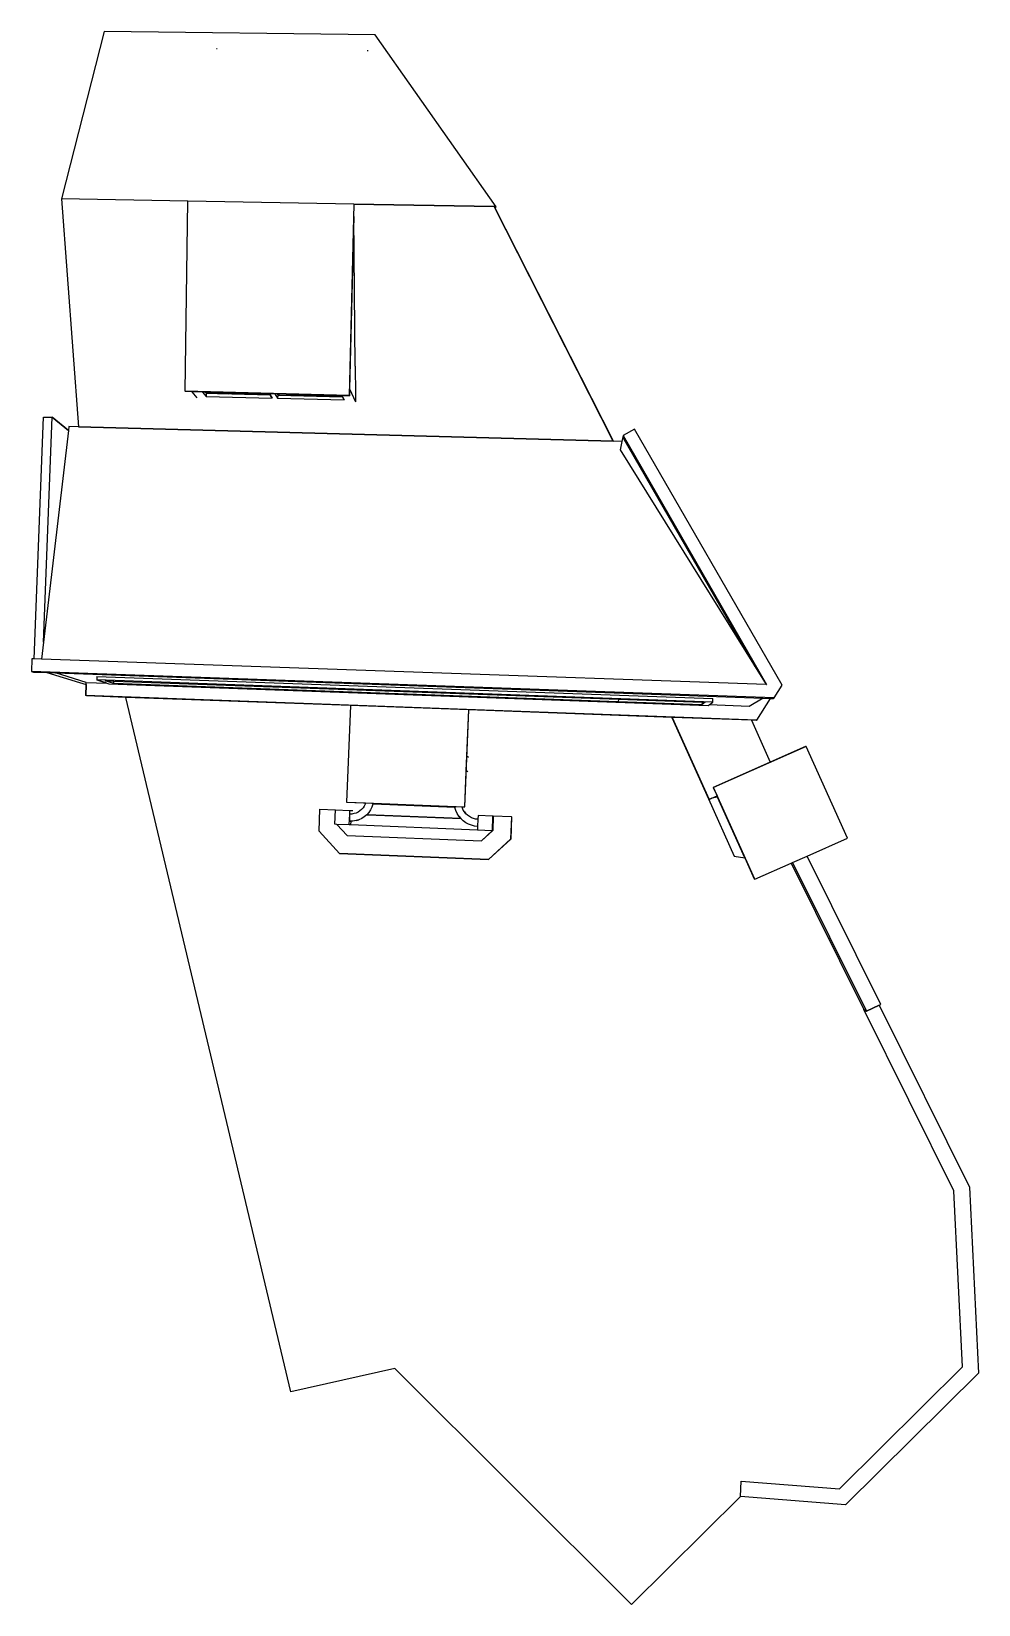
# Model space of a CAD drawing. Header units: metres. Extents: x 13.68 to 17.15, y -4.36 to 1.4.
import ezdxf

# ---------------------------------------------------------------- set-up
doc = ezdxf.new("R2010")
doc.units = ezdxf.units.M
for name, color, linetype in [('02_MURS_MAISON-F', 7, 'CONTINUOUS'), ('04_MENUISERIE-F', 7, 'CONTINUOUS'), ('22_COUVERTURE-F', 7, 'CONTINUOUS'), ('23_TN-F', 7, 'CONTINUOUS'), ('LAYER0-F', 7, 'CONTINUOUS'), ('Z_01_TOITURE-F', 7, 'CONTINUOUS'), ('Z_04_EXT_-F', 7, 'CONTINUOUS')]:
    doc.layers.add(name, color=color, linetype=linetype)

msp = doc.modelspace()

# ---------------------------------------------------------------- linework, layer by layer
at = {"layer": '02_MURS_MAISON-F', "color": 7}
for points in [[(14.8631, 0.7221), (14.8474, 0.0911), (14.8692, 0.0429)], [(14.868, 0.1739), (14.869, 0.0708)], [(14.2693, 0.08), (14.2873, 0.0579)], [(14.3084, 0.0789), (14.3211, 0.0629)], [(14.3216, 0.0744), (14.3211, 0.0629)], [(14.3211, 0.0629), (14.5639, 0.0566)], [(14.5639, 0.0566), (14.5563, 0.0685), (14.5561, 0.0688), (14.555, 0.0706), (14.5535, 0.0728)], [(14.5563, 0.0685), (14.5639, 0.0566)], [(14.5731, 0.0723), (14.5832, 0.0561)], [(14.5837, 0.0678), (14.5832, 0.0561)], [(14.8273, 0.05), (14.8217, 0.0617), (14.8215, 0.0622), (14.8207, 0.0637), (14.8197, 0.066)], [(14.8217, 0.0617), (14.8273, 0.05)], [(14.5832, 0.0561), (14.8273, 0.05)], [(13.6902, -0.8982), (13.725, -0.0125)], [(13.725, -0.0125), (13.7572, -0.0133), (13.8164, -0.0623)], [(13.725, -0.8375), (13.7572, -0.0133)], [(13.8164, -0.0623), (13.7572, -0.0133)], [(15.8916, -0.0564), (15.8502, -0.0806)], [(16.4326, -0.995), (15.8916, -0.0564)], [(15.8502, -0.0806), (15.8489, -0.0864), (15.8459, -0.1017), (15.8398, -0.1332)], [(16.3338, -0.9279), (15.8489, -0.0864)], [(15.8502, -0.0806), (16.3757, -0.9929)], [(13.6826, -0.8979), (13.6808, -0.9444)], [(16.3757, -0.9929), (16.3742, -0.9929), (13.7179, -0.8992), (13.6902, -0.8982), (13.6826, -0.8979)], [(13.6808, -0.9444), (13.6884, -0.9467), (13.7372, -0.9485), (13.7689, -0.9495), (16.3633, -1.0422), (16.3887, -1.0432), (16.4004, -1.0435), (16.4039, -1.0417), (16.4181, -1.0183), (16.4326, -0.995)], [(16.4039, -1.0417), (13.6808, -0.9444)], [(13.7372, -0.9485), (13.8565, -0.9853), (13.8812, -0.9929)], [(13.8814, -0.9848), (13.7689, -0.9495)], [(13.9208, -0.963), (13.9206, -0.9757)], [(16.1789, -1.057), (13.9206, -0.9757)], [(13.9206, -0.9757), (13.9566, -0.9876), (13.964, -0.9899), (16.1624, -1.0691), (16.1651, -1.0671), (16.1789, -1.057)], [(13.9566, -0.9876), (13.9206, -0.9757)], [(13.9515, -0.9787), (13.9825, -0.9797), (15.8327, -1.0463), (16.1395, -1.0575), (16.1504, -1.0577)], [(16.1504, -1.0577), (16.1392, -1.0666), (15.8324, -1.0554), (13.9823, -0.9889), (13.9515, -0.9787)], [(13.9825, -0.9797), (13.9515, -0.9787)], [(13.9823, -0.9889), (13.9825, -0.9797)], [(13.8797, -1.0331), (13.8812, -0.9929), (13.8814, -0.9861), (13.8814, -0.9848)], [(13.8812, -0.9929), (13.8797, -1.0331)], [(16.3396, -1.123), (13.8797, -1.0331)], [(16.3887, -1.0432), (16.3396, -1.123), (16.3374, -1.124), (16.3209, -1.1235), (16.0303, -1.1128), (16.029, -1.1128), (15.2843, -1.0857), (15.2835, -1.0854), (14.8507, -1.0697), (14.0267, -1.0397), (13.8842, -1.0343), (13.8797, -1.0331)], [(16.3742, -0.9929), (16.3757, -0.9929)], [(15.8327, -1.0463), (15.8324, -1.0554)], [(16.1395, -1.0575), (16.1392, -1.0666)], [(16.1789, -1.057), (16.1794, -1.044)], [(16.3633, -1.0422), (16.3122, -1.0724)], [(16.029, -1.1128), (16.029, -1.1128)]]:
    msp.add_lwpolyline(points, dxfattribs=at)
at = {"layer": '04_MENUISERIE-F', "color": 7}
for points in [[(14.3203, 0.0787), (14.3234, 0.0749)], [(14.3234, 0.0787), (14.3252, 0.0764)], [(14.3234, 0.0749), (14.3252, 0.0764), (14.3993, 0.0744)], [(14.3234, 0.0749), (14.4016, 0.0728)], [(14.3976, 0.0769), (14.3993, 0.0744), (14.4016, 0.0728)], [(14.4016, 0.0728), (14.3986, 0.0766)], [(14.3986, 0.0766), (14.4016, 0.0728)], [(14.4037, 0.0728), (14.4006, 0.0766)], [(14.4006, 0.0766), (14.4037, 0.0728)], [(14.4037, 0.0766), (14.4054, 0.0744)], [(14.4037, 0.0728), (14.4054, 0.0744), (14.4794, 0.0723), (14.4816, 0.0708)], [(14.4816, 0.0708), (14.4037, 0.0728)], [(14.4794, 0.0723), (14.4054, 0.0744)], [(14.4788, 0.0746), (14.4816, 0.0708)], [(14.4837, 0.0708), (14.4809, 0.0746)], [(14.4809, 0.0746), (14.4837, 0.0708)], [(14.4837, 0.0746), (14.4854, 0.0723)], [(14.555, 0.0706), (14.4854, 0.0723), (14.4837, 0.0708)], [(14.5561, 0.0688), (14.4837, 0.0708)], [(14.5832, 0.0721), (14.5855, 0.068)], [(14.5855, 0.068), (14.5876, 0.0695), (14.662, 0.0678)], [(14.5855, 0.068), (14.6643, 0.066)], [(14.586, 0.0721), (14.5876, 0.0695)], [(14.6607, 0.07), (14.662, 0.0678), (14.6643, 0.066)], [(14.6643, 0.066), (14.662, 0.07)], [(14.662, 0.07), (14.6643, 0.066)], [(14.6663, 0.066), (14.664, 0.07)], [(14.664, 0.07), (14.6663, 0.066)], [(14.6663, 0.066), (14.6681, 0.0675), (14.7425, 0.0657), (14.7445, 0.0639)], [(14.7445, 0.0639), (14.6663, 0.066)], [(14.6668, 0.07), (14.6681, 0.0675)], [(14.7425, 0.0657), (14.6681, 0.0675)], [(14.7425, 0.068), (14.7445, 0.0639)], [(14.7466, 0.0639), (14.7445, 0.068)], [(14.7445, 0.068), (14.7466, 0.0639)], [(14.8207, 0.0637), (14.7486, 0.0655), (14.7466, 0.0639)], [(14.8215, 0.0622), (14.7466, 0.0639)], [(14.7473, 0.068), (14.7486, 0.0655)]]:
    msp.add_lwpolyline(points, dxfattribs=at)
at = {"layer": '22_COUVERTURE-F', "color": 7}
for points in [[(13.948, 1.4002), (13.7908, 0.7876), (13.8537, -0.0483)], [(14.9406, 1.3881), (13.948, 1.4002)], [(15.3846, 0.7581), (14.9406, 1.3881)], [(14.2538, 0.779), (13.7908, 0.7876)], [(14.2449, 0.082), (14.2538, 0.779)], [(14.8629, 0.7678), (14.8454, 0.0667)], [(15.3846, 0.7581), (15.377, 0.7584), (14.8629, 0.7678)], [(14.8629, 0.7678), (15.377, 0.7584)], [(15.8136, -0.1009), (15.377, 0.7584)], [(15.3813, 0.7523), (15.3846, 0.7581)], [(15.8149, -0.1009), (15.3813, 0.7523)], [(14.868, 0.1739), (14.8631, 0.7221)], [(14.8469, 0.0655), (14.8454, 0.0667), (14.2449, 0.082)], [(14.2449, 0.082), (14.8454, 0.0667)], [(14.8469, 0.0655), (14.8197, 0.066), (14.7473, 0.068), (14.7412, 0.068), (14.6668, 0.07), (14.6607, 0.07), (14.586, 0.0721), (14.5812, 0.0721), (14.5731, 0.0723), (14.5535, 0.0728), (14.4837, 0.0746), (14.4788, 0.0746), (14.4776, 0.0749), (14.4037, 0.0766), (14.3986, 0.0766), (14.3976, 0.0769), (14.3234, 0.0787), (14.3183, 0.0787), (14.3084, 0.0789), (14.2693, 0.08), (14.2477, 0.0807), (14.2449, 0.082)], [(14.8197, 0.066), (14.8469, 0.0655)], [(14.8474, 0.0911), (14.8469, 0.0655)], [(13.8182, -0.0476), (13.8164, -0.0623)], [(15.8459, -0.1017), (15.8149, -0.1009), (15.8136, -0.1009), (13.8537, -0.0483), (13.8182, -0.0476)], [(13.8537, -0.0483), (15.8136, -0.1009)], [(13.725, -0.8375), (13.7179, -0.8992)]]:
    msp.add_lwpolyline(points, dxfattribs=at)
at = {"layer": '23_TN-F', "color": 7}
for points in [[(14.6323, -3.5843), (14.0267, -1.0397)], [(15.0135, -3.4987), (14.6323, -3.5843)], [(15.8812, -4.3633), (15.0135, -3.4987)], [(16.2805, -3.9678), (15.8812, -4.3633)]]:
    msp.add_lwpolyline(points, dxfattribs=at)
at = {"layer": 'LAYER0-F', "color": 7}
for points in [[(14.8629, 0.7678), (14.2538, 0.779)], [(15.377, 0.7584), (15.3813, 0.7523)], [(14.3183, 0.0787), (14.3216, 0.0744)], [(14.3216, 0.0744), (14.5563, 0.0685)], [(14.4776, 0.0749), (14.4794, 0.0723)], [(14.5812, 0.0721), (14.5837, 0.0678)], [(14.5837, 0.0678), (14.8217, 0.0617)], [(14.7412, 0.068), (14.7425, 0.0657)], [(14.869, 0.0708), (14.8692, 0.0429)], [(13.8164, -0.0623), (13.725, -0.8375)], [(15.8398, -0.1332), (16.3338, -0.9279), (16.3742, -0.9929)], [(13.9208, -0.963), (16.1794, -1.044)], [(13.8814, -0.9848), (13.9566, -0.9876)], [(16.3122, -1.0724), (16.1651, -1.0671)], [(16.029, -1.1128), (16.1629, -1.411), (16.2571, -1.6211)], [(16.0303, -1.1128), (16.1651, -1.4133)], [(16.3209, -1.1235), (16.3897, -1.2772)], [(16.1629, -1.411), (16.1641, -1.4136)], [(16.1641, -1.4136), (16.1651, -1.4133), (16.1758, -1.4087), (16.1944, -1.4006)], [(16.1758, -1.4087), (16.1651, -1.4133)], [(14.8482, -1.4931), (14.8512, -1.4933)], [(14.8512, -1.4933), (14.8507, -1.5068)], [(15.3719, -1.5279), (15.331, -1.5655)], [(16.4656, -1.647), (16.7326, -2.1837)]]:
    msp.add_lwpolyline(points, dxfattribs=at)
at = {"layer": 'Z_01_TOITURE-F', "color": 7}
for points in [[(14.3617, 1.3365), (14.3587, 1.3365)], [(14.9152, 1.3294), (14.9119, 1.3294)]]:
    msp.add_lwpolyline(points, dxfattribs=at)
at = {"layer": 'Z_04_EXT_-F', "color": 7}
for points in [[(14.8507, -1.0697), (14.8362, -1.4235)], [(15.2835, -1.0854), (15.269, -1.4407)], [(15.2698, -1.4407), (15.2749, -1.3112), (15.2751, -1.3077), (15.2772, -1.2543), (15.2843, -1.0857)], [(15.2772, -1.2543), (15.2828, -1.2591)], [(16.5213, -1.219), (16.5192, -1.2198), (16.3897, -1.2772), (16.1806, -1.3699)], [(16.5213, -1.219), (16.1817, -1.3696), (16.1806, -1.3699)], [(16.6729, -1.5558), (16.5213, -1.219)], [(15.2751, -1.3077), (15.2805, -1.3115)], [(16.1806, -1.3699), (16.1817, -1.3696)], [(16.1806, -1.3699), (16.1944, -1.4006), (16.1964, -1.4052)], [(16.3325, -1.7054), (16.1817, -1.3696)], [(14.8362, -1.4235), (15.269, -1.4407), (15.2698, -1.4407)], [(14.8362, -1.4235), (14.8377, -1.4235), (14.9061, -1.4263), (14.933, -1.4273), (14.935, -1.4275), (15.2322, -1.4392), (15.2591, -1.4405), (15.2647, -1.4407), (15.2698, -1.4407)], [(14.9061, -1.4263), (14.9045, -1.4308), (14.9012, -1.438), (14.8967, -1.4448), (14.8913, -1.4507), (14.8852, -1.4557), (14.8786, -1.4601), (14.8715, -1.4634), (14.8639, -1.4656), (14.8591, -1.4664), (14.8558, -1.4669), (14.8479, -1.4672)], [(14.933, -1.4273), (14.9322, -1.4311), (14.9287, -1.4418), (14.9236, -1.4522), (14.9175, -1.4613), (14.9099, -1.47), (14.9012, -1.4771), (14.8918, -1.4832), (14.8817, -1.4877), (14.8708, -1.491), (14.8596, -1.4928), (14.8482, -1.4931)], [(15.233, -1.443), (15.2327, -1.443), (14.9343, -1.4311)], [(15.233, -1.443), (14.9363, -1.4313)], [(15.2322, -1.4392), (15.2327, -1.443)], [(15.2322, -1.4392), (15.2327, -1.443)], [(15.3176, -1.4862), (15.3135, -1.4857), (15.3094, -1.4852), (15.3015, -1.4834), (15.2939, -1.4804), (15.2866, -1.4766), (15.28, -1.4717), (15.2739, -1.4661), (15.2685, -1.4595), (15.2642, -1.4527), (15.2607, -1.4451), (15.2591, -1.4405)], [(15.2698, -1.4407), (15.269, -1.4407)], [(16.1629, -1.411), (16.1629, -1.411)], [(16.1964, -1.4052), (16.1758, -1.4087)], [(16.1964, -1.4052), (16.296, -1.6272), (16.331, -1.7049)], [(16.296, -1.6272), (16.1964, -1.4052)], [(14.8101, -1.6112), (14.7354, -1.5296), (14.7387, -1.4496)], [(14.7387, -1.4496), (14.7956, -1.4519)], [(14.7935, -1.5045), (14.7956, -1.4519), (14.7956, -1.4514)], [(14.7956, -1.4514), (14.8484, -1.4537), (14.8596, -1.4545)], [(14.8461, -1.5068), (14.8479, -1.4672), (14.8484, -1.4537)], [(14.8482, -1.4931), (14.8479, -1.4672)], [(14.8708, -1.491), (14.8817, -1.4877)], [(15.2551, -1.4837), (14.9122, -1.4697)], [(14.9122, -1.4697), (14.9142, -1.47), (15.2551, -1.4837)], [(14.9122, -1.4697), (14.9122, -1.4697)], [(14.9142, -1.47), (14.9122, -1.4697)], [(15.2327, -1.443), (15.2327, -1.443)], [(15.2551, -1.4839), (15.2551, -1.4837), (15.2477, -1.4748), (15.2414, -1.4649), (15.2363, -1.4542), (15.233, -1.443)], [(15.2477, -1.4748), (15.2551, -1.4837)], [(15.2551, -1.4837), (15.2551, -1.4837)], [(15.3165, -1.5121), (15.3056, -1.5111), (15.2942, -1.5083), (15.2833, -1.5042), (15.2731, -1.4987), (15.2637, -1.4918), (15.2551, -1.4839)], [(15.2685, -1.4595), (15.2739, -1.4661)], [(15.3181, -1.4725), (15.3176, -1.4862), (15.3165, -1.5121), (15.316, -1.5258)], [(15.4418, -1.4781), (15.4412, -1.4778), (15.3739, -1.4753), (15.3714, -1.4748), (15.3181, -1.4725)], [(15.3714, -1.4748), (15.3694, -1.5281)], [(15.3739, -1.4753), (15.3719, -1.5279)], [(15.4412, -1.4778), (15.4379, -1.5586)], [(15.4385, -1.5583), (15.4418, -1.4781)], [(15.3719, -1.5279), (15.3711, -1.5279), (15.3694, -1.5281), (15.316, -1.5258), (14.8507, -1.5068), (14.8461, -1.5068), (14.8009, -1.5048), (14.7935, -1.5045)], [(14.8009, -1.5048), (14.838, -1.5454)], [(14.838, -1.5454), (15.3303, -1.5657), (15.331, -1.5655)], [(15.316, -1.5258), (15.316, -1.5258)], [(15.3711, -1.5279), (15.3303, -1.5657)], [(15.3694, -1.5281), (15.3711, -1.5279)], [(16.331, -1.7049), (16.3325, -1.7054), (16.4656, -1.647), (16.4715, -1.6442), (16.5243, -1.6211), (16.6729, -1.5558)], [(15.3562, -1.634), (14.8101, -1.6112)], [(14.8101, -1.6112), (15.3562, -1.634)], [(15.331, -1.5655), (15.3303, -1.5657)], [(15.4385, -1.5583), (15.4379, -1.5586), (15.3562, -1.634)], [(15.3562, -1.634), (15.3567, -1.6335), (15.4385, -1.5583)], [(15.3567, -1.6335), (15.3562, -1.634)], [(16.2571, -1.6211), (16.296, -1.6272)], [(16.4715, -1.6442), (16.7427, -2.1895)], [(16.7948, -2.1646), (16.5243, -1.6211)], [(17.0943, -3.4921), (17.0628, -2.8477), (16.7326, -2.1837)], [(16.7326, -2.1837), (16.7427, -2.1895)], [(16.7427, -2.1895), (16.7885, -2.1677), (16.7948, -2.1646)], [(16.7885, -2.1677), (16.7427, -2.1895)], [(16.7885, -2.1677), (17.1199, -2.8339), (17.1532, -3.5152)], [(16.6429, -3.9393), (17.0943, -3.4921)], [(17.1532, -3.5152), (16.6658, -3.9978)], [(16.2805, -3.9678), (16.2828, -3.9117)], [(16.2828, -3.9117), (16.6429, -3.9393)], [(16.6658, -3.9978), (16.2805, -3.9678)]]:
    msp.add_lwpolyline(points, dxfattribs=at)

doc.saveas('drawing.dxf')
